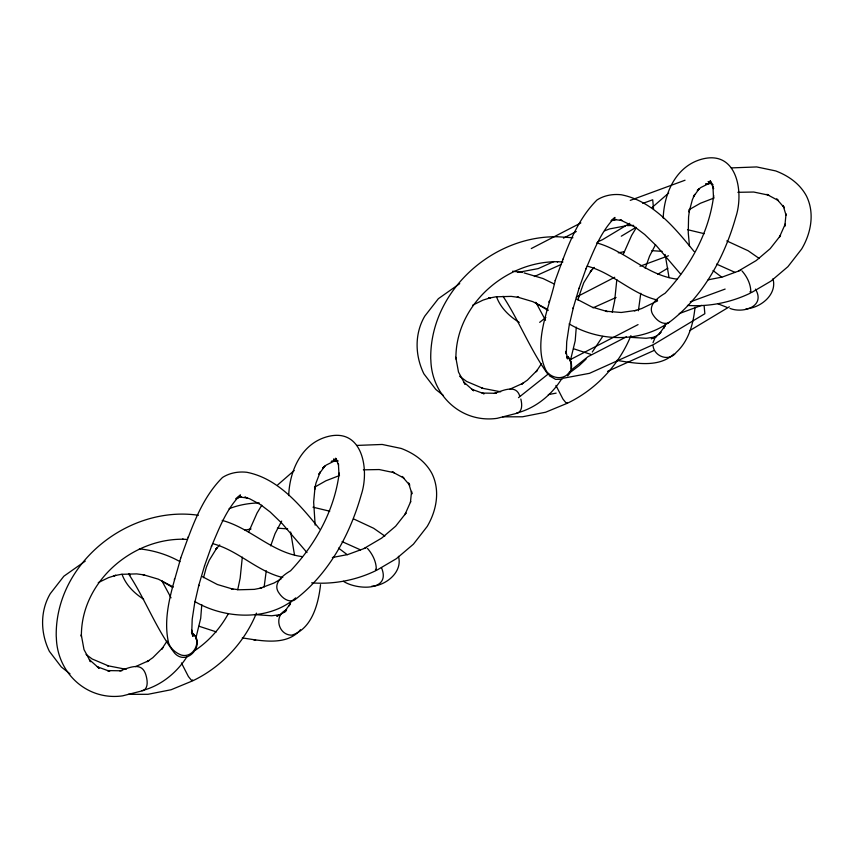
<?xml version="1.0" encoding="UTF-8"?>
<svg xmlns="http://www.w3.org/2000/svg" width="854" height="854" viewBox="0 0 854 854"><rect width="100%" height="100%" fill="white"/><g stroke="black" fill="none" stroke-linecap="round" stroke-linejoin="round"><path stroke-width="1.28" d="M201.779 604.653L200.701 618.317L195.694 638.877M576.29 327.146L575.201 340.799L570.205 361.359M191.776 631.608L192.203 619.278L194.616 603.436L198.833 585.182L198.555 586.1L204.576 565.732M288.705 495.598C289.527 470.96 301.259 443.877 327.071 436.746C362.64 426.957 369.601 469.689 361.295 494.626C349.862 535.18 328.256 574.849 293.979 600.405C288.214 602.433 282.45 598.088 279.343 593.519C271.764 583.912 282.717 575.372 290.531 570.824C315.777 544.083 334.651 509.881 339.187 473.063L339.027 475.443L338.387 463.487M663.206 218.08C664.038 193.442 675.77 166.37 701.582 159.228C737.141 149.45 744.101 192.171 735.796 217.108C724.363 257.662 702.757 297.341 668.49 322.887C662.725 324.926 656.961 320.57 653.854 316.001C646.275 306.394 657.228 297.854 665.042 293.306C690.288 266.565 709.151 232.363 713.698 195.545M410.432 502.504L411.543 491.37L411.916 493.89L408.586 482.98L409.781 485.275L402.127 476.436L403.921 478.123L392.296 471.878L394.302 472.71L379.229 469.551L363.366 469.828M786.054 213.852L784.826 226.225L785.285 223.951L779.435 237.113L780.535 235.512L770.169 248.685L756.185 260.577L738.625 270.91M242.322 557.139L240.155 578.211L237.711 589.783M266.256 570.803L264.132 587.008M616.823 279.632L614.666 300.693L612.222 312.265M640.767 293.285L638.397 310.771M320.538 584.659C318.467 603.65 312.073 628.693 291.844 635.152C278.126 635.365 273.397 615.061 286.613 609.809L284.499 611.71L290.467 603.522L289.111 605.86L291 601.675M695.039 307.141C693.384 323.591 688.783 341.056 676.101 352.51C669.408 362.043 654.207 356.652 653.043 345.806M571.006 368.458L571.016 362.032L567.803 356.534M203.551 577.656L206.326 567.323L209.251 560.245L217.033 547.66L215.763 549.368L219.734 544.905M578.051 300.149L578.959 295.559M180.728 557.961C173.501 585.321 162.014 614.421 168.612 643.019C170.554 648.666 175.785 652.926 181.219 655.029C194.029 658.786 202.932 639.785 191.595 632.536M555.228 280.454C549.165 308.593 532.17 342.956 546.24 370.924C551.684 378.813 564.654 380.681 569.757 371.469M653 342.71L655.221 337.33L660.174 333.071M270.697 545.845L275.063 533.611L281.66 521.089M645.208 268.327L649.574 256.093L655.562 244.586M579.076 288.214L573.055 308.593L573.333 307.664L569.116 325.929L566.714 341.76L566.287 354.09L565.999 351.24L567.515 358.926L566.725 356.972M578.585 297.331L583.762 282.727L591.544 270.152L590.274 271.86L594.245 267.387M174.323 579.631L174.6 578.702M548.834 302.113L549.111 301.184M180.685 558.089C191.136 529.832 200.647 499.227 222.52 477.461C229.694 472.881 238.383 471.333 246.763 472.273C278.383 478.453 300.33 505.451 319.62 529.064M204.533 565.86L211.685 545.759L211.45 546.421C219.222 528.412 226.289 509.069 240.454 494.946L235.693 498.779L240.647 496.836L237.647 497.636L241.586 496.996L238.597 496.921L247.468 497.999L244.767 497.103L249.763 498.832L260.459 504.597L270.163 511.984L282.119 523.545L306.992 552.581M555.185 280.582C565.647 252.314 575.148 221.709 597.031 199.943C604.194 195.374 612.894 193.815 621.274 194.765C652.894 200.936 674.841 227.933 694.131 251.546M579.033 288.342L586.196 268.241L585.951 268.903C593.733 250.895 600.8 231.551 614.955 217.428L611.08 220.738M188.061 537.379L188.296 536.718M562.562 259.862L562.807 259.2M248.685 531.967L257.086 512.987L261.783 505.226M256.424 613.129C244.511 642.475 221.432 667.059 192.876 680.745L191.232 680.04L188.414 676.56L181.432 662.95M623.196 254.449L631.597 235.469L636.283 227.708M630.925 335.622C619.022 364.957 595.943 389.541 567.376 403.237L565.732 402.522L562.925 399.042L555.943 385.432M410.774 501.469L404.924 514.631L406.024 513.03L395.658 526.203L381.685 538.095L364.114 548.428M665.512 324.157L663.622 328.342L664.978 326.014L659.01 334.192L661.113 332.291M295.655 597.896C268.519 621.477 224.623 619.129 194.616 601.408M167.032 641.108L161.63 649.307L162.9 647.599L152.834 657.676L147.027 661.701L148.906 660.59L135.551 666.611M541.532 363.59L536.141 371.789L537.412 370.092L527.345 380.158L521.538 384.183L523.417 383.083L510.062 389.104M192.662 680.03L192.022 681.097L171.11 689.744L147.988 694.302L128.153 694.345M567.173 402.512L566.533 403.579L545.621 412.226L522.499 416.784L502.654 416.837M228.221 613.909C220.172 628.352 208.942 641.119 195.171 650.332M300.501 629.729C286.517 646.339 261.057 640.671 242.29 637.906M602.721 336.391L592.27 352.051M187.005 656.63C176.778 672.856 160.669 685.901 141.977 690.63M561.505 379.112C551.289 395.349 535.18 408.383 516.478 413.112M567.675 375.867C572.885 370.775 572.853 361.541 567.718 356.406M277.699 484.901L294.192 470.543M652.2 207.383L668.693 193.025M586.057 359.107L579.247 365.555L569.671 372.824M673.923 354.004C658.562 368.106 635.419 363.281 616.801 360.388M669.162 322.257C640.062 342.988 599.284 341.813 569.127 323.89M539.675 322.353L545.866 317.442M518.506 397.654L548.599 373.721M570.483 370.615L588 356.684L626.409 336.839M689.018 209.732L700.397 203.273L714.029 198.011M314.507 487.239L325.897 480.791L339.518 475.518M629.761 223.3L602.572 239.643L597.715 241.831M621.285 236.206L636.038 227.335M657.676 274.305L667.871 268.177M689.616 330.69L729.348 306.799M459.74 283.624L438.369 298.697L424.748 316.183C414.382 333.893 415.012 355.68 423.894 373.838L435.839 389.477L443.45 395.519M472.753 305.124L483.033 300.106L490.281 297.822L488.381 298.27L495.854 296.808L511.247 296.391L519.029 297.438L517.268 297.032L532.832 301.654L547.798 309.468M85.229 561.142L63.858 576.215L50.247 593.701C39.871 611.411 40.501 633.198 49.383 651.356L61.328 666.995L69.996 673.827M98.253 582.641L108.522 577.624L115.77 575.34L113.87 575.777L121.353 574.315L136.736 573.899L144.518 574.955L142.767 574.55L158.332 579.172L173.287 586.986M281.158 578.873L274.134 582.972L259.915 588.342L261.815 587.904L254.343 589.367L238.949 589.783L231.167 588.726L232.928 589.132L217.364 584.51L202.398 576.696M657.601 335.28L651.324 338.782L655.915 337.063M531.284 248.557L580.848 222.937M563.469 238.138L576.279 231.519M576.322 297.107L614.731 277.262M569.607 359.982L638.055 324.605M285.834 611.389L276.813 616.3L279.461 614.933M709.994 182.948L700.739 187.56L697.27 190.431L699.383 188.531L693.416 196.719L694.772 194.392L692.402 199.612L689.082 211.984L689.52 209.71L688.58 216.905L688.249 232.768L689.509 246.347M335.494 460.455L326.239 465.067L322.769 467.949L324.872 466.049L318.905 474.237L320.261 471.91L315.991 483.012L314.582 489.491L315.019 487.218L313.653 502.131L315.158 525.125M553.99 261.505L538.191 268.615L517.802 272.426M534.369 276.515L561.099 264.484M592.996 307.856L616.076 297.47M607.536 371.394L653.705 350.62M611.443 220.78L615.158 219.318L612.147 220.118L616.086 219.478L613.108 219.414L621.979 220.481L620.175 219.884M604.781 230.761L609.596 228.915L625.267 225.936M229.075 508.738C238.586 504.949 248.962 503.134 259.2 502.91M630.273 200.37L685.036 180.226M642.816 203.412L652.712 199.772L653.545 209.006M639.988 266.234L668.458 255.773M690.288 301.878L725.142 289.068M679.25 313.589L701.54 305.39M634.426 310.835L641.674 308.55L657.591 300.896M494.37 393.416C502.536 390.79 515.933 383.852 519.723 395.978M119.859 670.934C131.399 666.707 142.81 661.551 146.333 676.549C147.454 681.108 148.276 688.014 143.301 690.566L122.602 695.85C87.151 700.888 57.346 673.262 56.364 637.917L56.225 636.166C54.998 563.651 128.079 504.97 198.406 515.282M731.355 167.907L756.687 166.936L775.699 170.928C788.423 175.743 799.835 183.749 806.411 195.94C814.919 213.03 811.065 233.195 801.66 249.005L787.932 266.661L770.874 281.169L751.488 292.58L749.94 291.79M356.844 445.425L382.176 444.454L401.199 448.446C413.923 453.26 425.335 461.256 431.9 473.458C440.408 490.548 436.554 510.703 427.149 526.523L413.421 544.179L396.373 558.687L376.977 570.088L375.429 569.308M636.326 310.386L621.2 312.479L605.678 311.219L607.429 311.614L591.865 306.992L576.909 299.178M618.285 252.827L624.349 251.674M244.991 530.11L251.065 528.957M562.722 378.333L589.495 373.326L653.876 344.365L704.849 313.728L704.134 305.807M548.311 394.601L556.146 393.139M562.103 379.24L555.612 379.357L549.165 375.675M708.169 279.813L722.345 277.027L740.813 270.227M332.355 557.513L347.834 554.534L366.302 547.745M655.691 337.042L646.136 338.28L631.01 337.383M279.995 614.709L271.625 615.787L254.641 614.581M708.553 183.546L705.714 183.898L711.542 183.503M334.053 461.064L331.213 461.416L338.195 460.936M557.032 236.75C491.648 235.875 429.808 292.015 430.736 358.648L430.864 360.409C431.857 395.744 461.662 423.37 497.103 418.332L517.802 413.048C522.776 410.496 521.954 403.6 520.844 399.042M627.38 225.627L633.7 225.392M737.877 192.31L753.74 192.033L768.803 195.192L766.796 194.37L778.432 200.605L776.628 198.918L784.292 207.757L783.097 205.462L786.054 215.165M746.076 308.785C760.284 308.134 777.514 294.566 772.945 278.81M371.565 586.303C385.784 585.652 403.003 572.073 398.444 556.328M496.323 393.288L482.062 393.064L484.175 393.79L471.835 389.253L473.65 390.769L463.914 382.208L465.035 384.247L458.502 372.066L455.769 357.25L455.908 359C455.171 305.39 505.429 261.121 557.726 261.719L557.086 261.708L562.935 261.964M121.823 670.806L107.551 670.582L109.675 671.308L97.335 666.771L99.139 668.287L89.403 659.726L90.524 661.754L84.002 649.584L81.269 634.757L81.397 636.518C80.671 582.908 130.929 538.639 183.215 539.226L182.575 539.226L187.25 539.429M557.673 236.761L572.917 237.764M687.438 305.401C708.948 306.917 730.8 302.551 750.218 293.21L750.783 292.378C751.018 284.553 747.122 276.728 742.019 270.964M311.657 582.855C333.583 584.531 355.904 580.282 375.707 570.728L376.272 569.896C376.518 562.071 372.622 554.246 367.519 548.471M651.88 250.649L662.192 251.375M277.379 528.156L287.681 528.893M512.678 271.188L522.306 272.49M139.373 548.866C153.571 550.328 167.512 554.62 179.948 561.622M687.502 229.673L704.262 233.686M313.002 507.191L329.751 511.204M253.702 639.838L255.666 640.18M500.668 391.805L481.923 388.164L482.873 388.346L466.658 381.46L459.591 376.219M126.168 669.322L107.412 665.672L108.362 665.853L92.147 658.978L86.094 654.484M729.978 308.39C742.969 313.738 765.953 306.511 755.448 289.143M676.987 279.13C646.691 275.404 625.448 250.67 596.668 242.878M302.476 556.648C272.18 552.912 250.937 528.178 222.168 520.396M524.057 272.896L542.984 278.521L554.459 284.104M590.872 354.378L573.525 348.742M216.361 631.896L199.025 626.249M587.2 266.138C612.734 272.832 631.49 293.851 657.292 300.01M212.689 543.656C238.223 550.35 256.979 571.369 282.781 577.528M620.527 220.022L634.97 227.079L644.674 234.476L656.63 246.027L680.681 274.155M727.277 307.493L717.947 303.789M726.807 240.924L748.157 250.756L759.323 258.538M716.602 264.11L735.091 272.405M353.535 518.88L373.646 528.274L384.823 536.056M342.102 541.628L360.591 549.912M343.436 581.296C355.851 589.687 391.751 592.185 381.46 567.611M710.87 182.852L708.115 181.539L713.026 184.645M336.359 460.37L333.604 459.046L337.533 461.534M548.193 310.472L535.8 303.159M172.583 587.413L162.335 581.371M129.712 574.4L130.416 574.859L128.687 573.557M519.253 322.428C509.379 316.29 500.519 307.92 496.516 296.754M143.643 599.209C134.174 593.21 125.88 584.99 122.015 574.262M721.769 277.176L713.047 270.579M347.258 554.694L338.536 548.097M191.467 632.633C207.042 642.646 187.656 667.177 174.654 653.193C156.015 628.811 145.404 599.369 128.527 573.813M547.948 374.287C530.313 349.937 519.467 321.435 503.027 296.295M711.745 183.247L710.154 180.685L713.613 188.681L712.898 185.969L713.538 197.925M336.711 459.911L335.643 458.192L338.611 465.046M535.821 302.273L545.525 320.314M161.876 580.795L171.024 597.832M191.819 633.519L193.004 636.433L191.744 630.038M665.159 254.471L669.045 277.646M290.648 531.989L294.534 555.153"/></g></svg>
